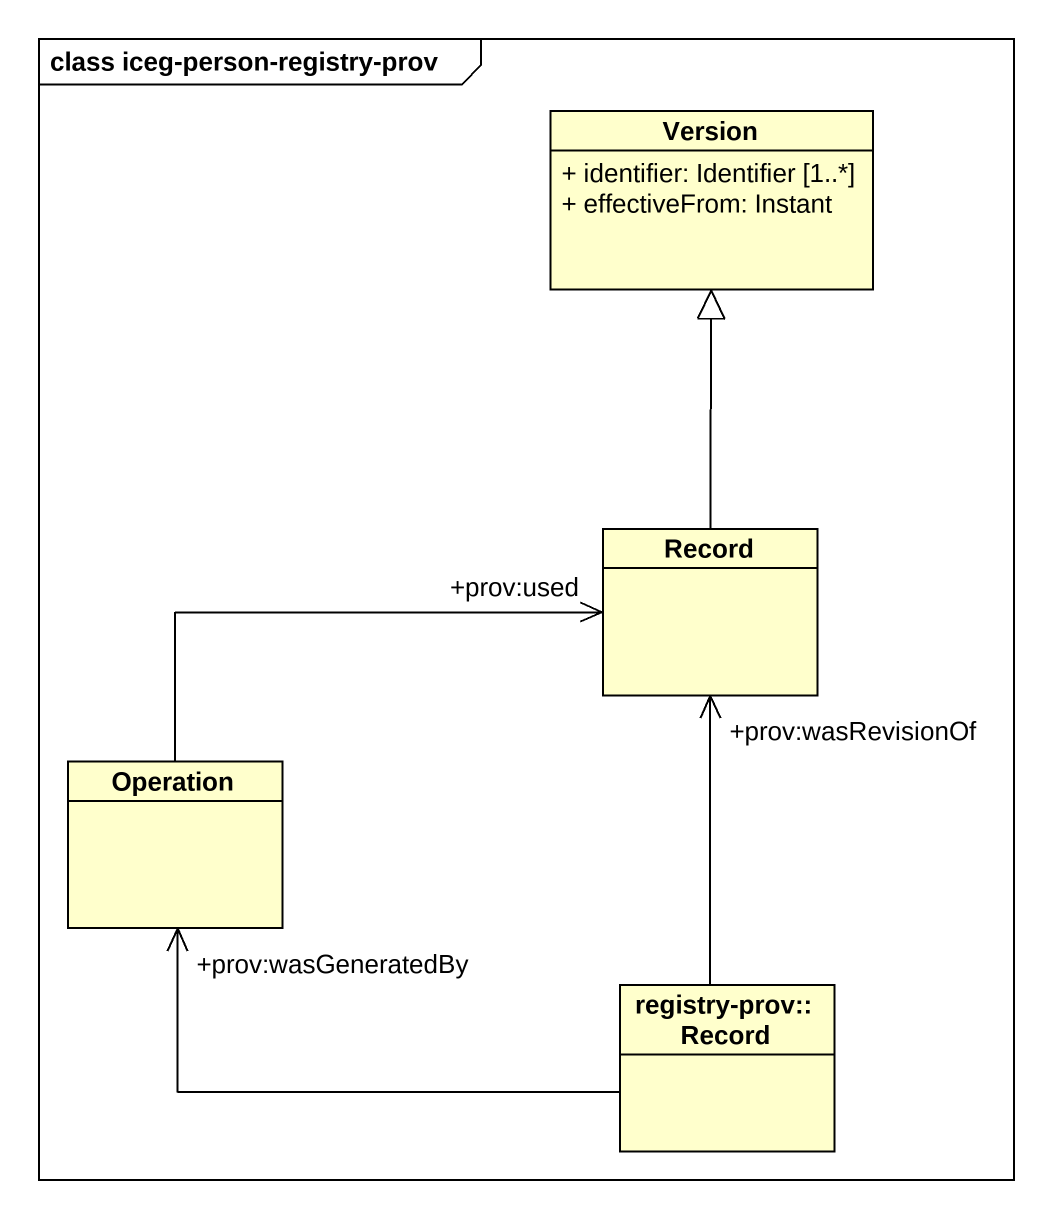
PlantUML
@startuml
mainframe class iceg-person-registry-prov
hide circle
hide empty members
skinparam classAttributeIconSize 0
class Version {
  + identifier: Identifier [1..*]
  + effectiveFrom: Instant
}
class "Record" as Record_
class Operation
class "registry-prov::Record" as registry_prov_Record
Record_ -up-|> Version
Operation -right-> "+prov:used" Record_
registry_prov_Record -up-> "+prov:wasRevisionOf" Record_
registry_prov_Record -left-> "+prov:wasGeneratedBy" Operation
@enduml
